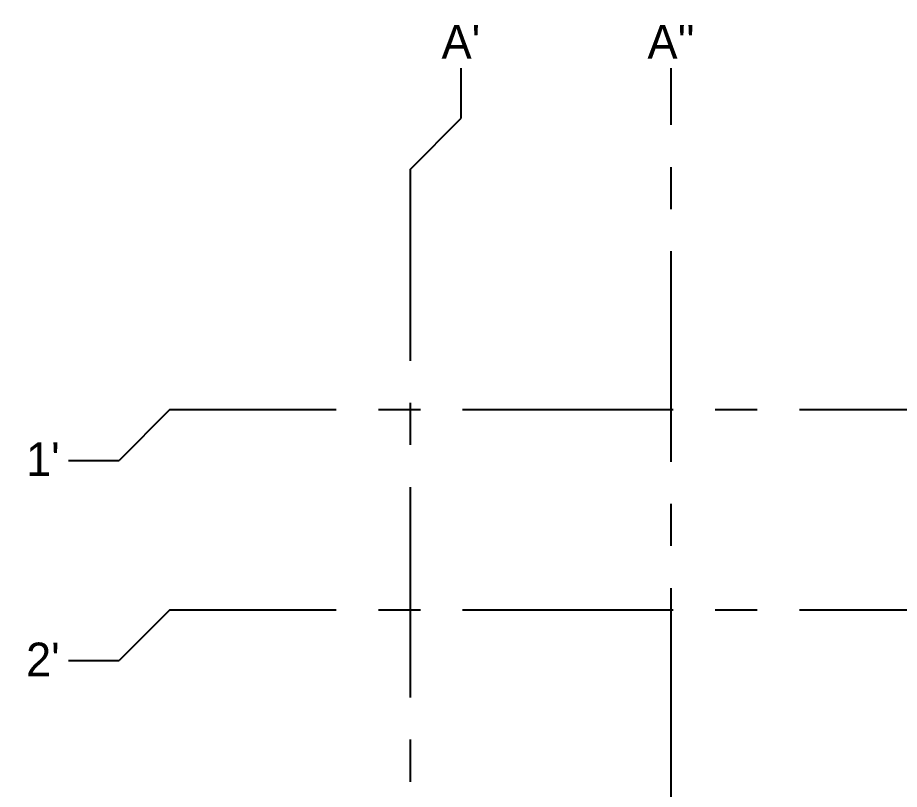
# Model space of a CAD drawing. Header units: millimetres. Extents: x 9607.2 to 9622, y 2418.8 to 2429.8.
# Drawn here: x 9607.18 to 9612.41, y 2425.2 to 2429.78 of the extents above; entities that cross this region are included whole.
import ezdxf
from ezdxf.enums import TextEntityAlignment as Align

# ---------------------------------------------------------------- set-up
doc = ezdxf.new("R2010")
doc.units = ezdxf.units.MM
doc.set_wipeout_variables(frame=1)
doc.linetypes.add('CENTER', pattern=[2, 1.25, -0.25, 0.25, -0.25])
doc.layers.add('EJES', color=2, linetype='CENTER')
doc.layers.add('EJES @ 0.5', color=2, linetype='CENTER')
doc.styles.add('century gothic', font='GOTHIC.TTF')
doc.styles.get("Standard").update_dxf_attribs({"font": 'arial.ttf'})

# ---------------------------------------------------------------- blocks, each defined once
blk = doc.blocks.new('ejes')
at = {"color": 2, "linetype": 'Continuous'}
blk.add_wipeout([(-0.109, 0.275), (-0.065, 0.291), (-0.006, 0.3), (0.06, 0.297), (0.095, 0.288), (0.16, 0.261), (0.183, 0.246), (0.215, 0.22), (0.241, 0.193), (0.271, 0.149), (0.271, 0.149), (0.292, 0.103), (0.304, 0.065), (0.309, 0.032), (0.31, 0.001), (0.309, -0.027), (0.309, -0.027), (0.3, -0.077), (0.288, -0.113), (0.279, -0.133), (0.259, -0.168), (0.238, -0.195), (0.219, -0.215), (0.19, -0.24), (0.159, -0.26), (0.125, -0.277), (0.089, -0.289), (0.046, -0.297), (0.01, -0.299), (-0.037, -0.296), (-0.069, -0.289), (-0.097, -0.279), (-0.144, -0.256), (-0.171, -0.238), (-0.192, -0.221), (-0.215, -0.197), (-0.215, -0.197), (-0.257, -0.136), (-0.272, -0.101), (-0.272, -0.101), (-0.287, -0.034), (-0.29, 0.001), (-0.287, 0.036), (-0.281, 0.07), (-0.273, 0.099), (-0.258, 0.134), (-0.234, 0.174), (-0.216, 0.198), (-0.197, 0.217), (-0.175, 0.236), (-0.154, 0.251), (-0.126, 0.268), (-0.126, 0.268), (-0.118, 0.272)], dxfattribs=at)
at = {"layer": 'EJES', "color": 3}
blk.add_attdef('EJES', text='', height=0.3, dxfattribs=at).set_placement((0.01, -0.174), align=Align.CENTER)

msp = doc.modelspace()

# ---------------------------------------------------------------- linework, layer by layer
at = {"layer": 'EJES', "color": 1}
for p, q in [((9609.8081, 2429.4804), (9609.8081, 2429.1804)), ((9611.0562, 2419.142), (9611.0562, 2429.4804)), ((9609.5081, 2428.8804), (9609.8081, 2429.1804)), ((9609.5081, 2419.742), (9609.5081, 2428.8804)), ((9608.0781, 2427.4504), (9607.7781, 2427.1504)), ((9621.068, 2427.4504), (9608.0781, 2427.4504)), ((9607.4781, 2427.1504), (9607.7781, 2427.1504)), ((9608.0781, 2426.2612), (9607.7781, 2425.9612)), ((9621.068, 2426.2612), (9608.0781, 2426.2612)), ((9607.4781, 2425.9612), (9607.7781, 2425.9612))]:
    msp.add_line(p, q, dxfattribs=at)

# ---------------------------------------------------------------- next in the draw order: block references
at = {"layer": 'EJES @ 0.5'}
ref = msp.add_blockref('ejes', (9609.8029, 2429.6296), dxfattribs=dict(at, xscale=0.5000000000009095, yscale=0.5000000000009095, zscale=0.5000000000009095))
ref.add_attrib('EJES', "A'", dxfattribs={"layer": 'EJES', "color": 3, "height": 0.2, "style": 'century gothic'}).set_placement((9609.8081, 2429.5366), align=Align.CENTER)
ref = msp.add_blockref('ejes', (9611.051, 2429.6296), dxfattribs=dict(at, xscale=0.5000000000009095, yscale=0.5000000000009095, zscale=0.5000000000009095))
ref.add_attrib('EJES', "A''", dxfattribs={"layer": 'EJES', "color": 3, "height": 0.2, "style": 'century gothic'}).set_placement((9611.0562, 2429.5366), align=Align.CENTER)
ref = msp.add_blockref('ejes', (9607.321, 2427.1501), dxfattribs=dict(at, xscale=0.5000000000009095, yscale=0.5000000000009095, zscale=0.5000000000009095))
ref.add_attrib('EJES', "1'", dxfattribs={"layer": 'EJES', "color": 3, "height": 0.2, "style": 'century gothic'}).set_placement((9607.3263, 2427.0571), align=Align.CENTER)
ref = msp.add_blockref('ejes', (9607.321, 2425.9609), dxfattribs=dict(at, xscale=0.5000000000009095, yscale=0.5000000000009095, zscale=0.5000000000009095))
ref.add_attrib('EJES', "2'", dxfattribs={"layer": 'EJES', "color": 3, "height": 0.2, "style": 'century gothic'}).set_placement((9607.3263, 2425.8679), align=Align.CENTER)

doc.saveas('drawing.dxf')
